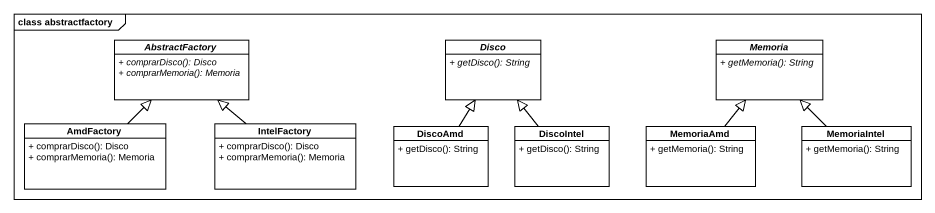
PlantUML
@startuml
mainframe class abstractfactory
hide circle
hide empty members
skinparam classAttributeIconSize 0
abstract class AbstractFactory {
  {abstract} + comprarDisco(): Disco
  {abstract} + comprarMemoria(): Memoria
}
abstract class Disco {
  {abstract} + getDisco(): String
}
abstract class Memoria {
  {abstract} + getMemoria(): String
}
class AmdFactory {
  + comprarDisco(): Disco
  + comprarMemoria(): Memoria
}
class IntelFactory {
  + comprarDisco(): Disco
  + comprarMemoria(): Memoria
}
class DiscoAmd {
  + getDisco(): String
}
class DiscoIntel {
  + getDisco(): String
}
class MemoriaAmd {
  + getMemoria(): String
}
class MemoriaIntel {
  + getMemoria(): String
}
AmdFactory -up-|> AbstractFactory
IntelFactory -up-|> AbstractFactory
DiscoAmd -up-|> Disco
DiscoIntel -up-|> Disco
MemoriaAmd -up-|> Memoria
MemoriaIntel -up-|> Memoria
@enduml
